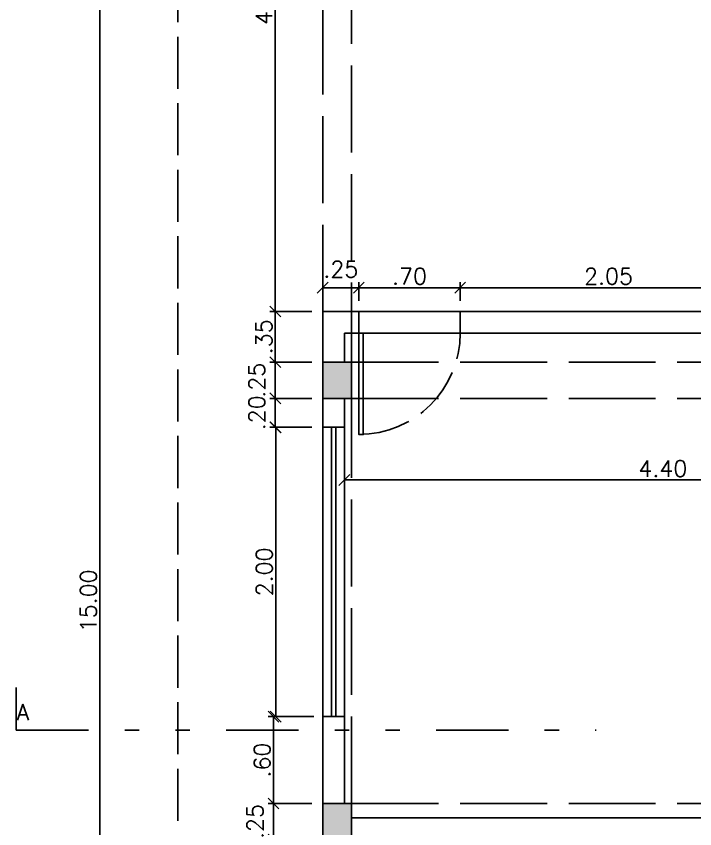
# Model space of a CAD drawing. Header units: inches. Extents: x -2 to 120, y -6 to 26.
# Drawn here: x 73.67 to 78.35, y 5.82 to 11.43 of the extents above; entities that cross this region are included whole.
import ezdxf

# ---------------------------------------------------------------- set-up
doc = ezdxf.new("R2010")
doc.units = ezdxf.units.IN
doc.header["$MEASUREMENT"] = 0
doc.linetypes.add('ACAD_ISO02W100', pattern=[15, 12, -3])
doc.linetypes.add('DIVIDE', pattern=[1.25, 0.5, -0.25, 0, -0.25, 0, -0.25])
for name, color, linetype in [('Alvenaria', 4, 'Continuous'), ('ARQ-COTAS', 1, 'Continuous'), ('ARQ-LINHACORTE', 3, 'DIVIDE'), ('ARQ-TEXTO2', 2, 'Continuous'), ('Estrutura', 6, 'Continuous'), ('Hachura', 8, 'Continuous'), ('Janela', 3, 'Continuous'), ('Peitoril', 1, 'Continuous'), ('Porta', 3, 'Continuous'), ('Projecao', 1, 'ACAD_ISO02W100'), ('Soleira', 1, 'Continuous')]:
    doc.layers.add(name, color=color, linetype=linetype)
doc.layers.get('0').off()
doc.styles.add('ROMANS', font='romans.shx')
doc.dimstyles.new('1-75', dxfattribs={"dimscale": 0.75, "dimtxt": 0.15, "dimasz": 0.1, "dimexe": 0.05, "dimexo": 0.1, "dimgap": 0.03, "dimtad": 1, "dimzin": 5, "dimdsep": 46, "dimtxsty": 'ROMANS', "dimblk": 'OBLIQUE', "dimcen": 0, "dimclrd": 256, "dimclre": 256, "dimclrt": 2, "dimadec": 0, "dimazin": 0, "dimtfac": 1, "dimtofl": 0, "dimtmove": 2, "dimatfit": 3, "dimfxl": 0.04, "dimtolj": 1, "dimtzin": 1, "dimarcsym": 0})

# ---------------------------------------------------------------- blocks, each defined once
blk = doc.blocks.new('_Oblique')
at = {"color": 0, "linetype": 'ByBlock', "lineweight": -2}
blk.add_line((-0.5, -0.5), (0.5, 0.5), dxfattribs=at)
blk = doc.blocks.new('*D1062')
at = {"layer": 'ARQ-COTAS', "lineweight": -2, "transparency": 16777216}
for p, q in [((75.7075, 5.9927), (75.4056, 5.9927)), ((75.4431, 5.7427), (75.4431, 5.9927)), ((75.7075, 5.7427), (75.4056, 5.7427))]:
    blk.add_line(p, q, dxfattribs=at)
at = {"layer": 'DEFPOINTS', "color": 0, "transparency": 16777216}
for p in [(75.4431, 5.9927), (75.7825, 5.9927), (75.7825, 5.7427)]:
    blk.add_point(p, dxfattribs=at)
at = {"layer": 'ARQ-COTAS', "lineweight": -2, "transparency": 16777216, "xscale": 0.07500000000000001, "yscale": 0.07500000000000001, "zscale": 0.07500000000000001}
for p, rotation in [((75.4431, 5.9927), 90), ((75.4431, 5.7427), 270)]:
    blk.add_blockref('_Oblique', p, dxfattribs=dict(at, rotation=rotation))
at = {"layer": 'ARQ-COTAS', "color": 2, "transparency": 16777216, "insert": (75.3156, 5.8677), "char_height": 0.1125, "attachment_point": 5, "rotation": 90, "style": 'ROMANS'}
blk.add_mtext('\\A1;.25', dxfattribs=at)
blk = doc.blocks.new('*D1063')
at = {"layer": 'ARQ-COTAS', "lineweight": -2, "transparency": 16777216}
for p, q in [((75.7075, 6.5927), (75.4056, 6.5927)), ((75.4431, 5.9927), (75.4431, 6.5927)), ((75.7075, 5.9927), (75.4056, 5.9927))]:
    blk.add_line(p, q, dxfattribs=at)
at = {"layer": 'DEFPOINTS', "color": 0, "transparency": 16777216}
for p in [(75.4431, 6.5927), (75.7825, 6.5927), (75.7825, 5.9927)]:
    blk.add_point(p, dxfattribs=at)
at = {"layer": 'ARQ-COTAS', "lineweight": -2, "transparency": 16777216, "xscale": 0.07500000000000001, "yscale": 0.07500000000000001, "zscale": 0.07500000000000001}
for p, rotation in [((75.4431, 6.5927), 90), ((75.4431, 5.9927), 270)]:
    blk.add_blockref('_Oblique', p, dxfattribs=dict(at, rotation=rotation))
at = {"layer": 'ARQ-COTAS', "color": 2, "transparency": 16777216, "insert": (75.3643, 6.2927), "char_height": 0.1125, "attachment_point": 5, "rotation": 90, "style": 'ROMANS'}
blk.add_mtext('\\A1;.60', dxfattribs=at)
blk = doc.blocks.new('*D1064')
at = {"layer": 'ARQ-COTAS', "lineweight": -2, "transparency": 16777216}
for p, q in [((75.7075, 8.5927), (75.4204, 8.5927)), ((75.4579, 6.5927), (75.4579, 8.5927)), ((75.7223, 6.5927), (75.4204, 6.5927))]:
    blk.add_line(p, q, dxfattribs=at)
at = {"layer": 'DEFPOINTS', "color": 0, "transparency": 16777216}
for p in [(75.4579, 8.5927), (75.7825, 8.5927), (75.7973, 6.5927)]:
    blk.add_point(p, dxfattribs=at)
at = {"layer": 'ARQ-COTAS', "lineweight": -2, "transparency": 16777216, "xscale": 0.07500000000000001, "yscale": 0.07500000000000001, "zscale": 0.07500000000000001}
for p, rotation in [((75.4579, 8.5927), 90), ((75.4579, 6.5927), 270)]:
    blk.add_blockref('_Oblique', p, dxfattribs=dict(at, rotation=rotation))
at = {"layer": 'ARQ-COTAS', "color": 2, "transparency": 16777216, "insert": (75.3791, 7.5927), "char_height": 0.1125, "attachment_point": 5, "rotation": 90, "style": 'ROMANS'}
blk.add_mtext('\\A1;2.00', dxfattribs=at)
blk = doc.blocks.new('*D1065')
at = {"layer": 'ARQ-COTAS', "lineweight": -2, "transparency": 16777216}
for p, q in [((75.7075, 8.7927), (75.4177, 8.7927)), ((75.4552, 8.5927), (75.4552, 8.7927)), ((75.7075, 8.5927), (75.4177, 8.5927))]:
    blk.add_line(p, q, dxfattribs=at)
at = {"layer": 'DEFPOINTS', "color": 0, "transparency": 16777216}
for p in [(75.4552, 8.7927), (75.7825, 8.7927), (75.7825, 8.5927)]:
    blk.add_point(p, dxfattribs=at)
at = {"layer": 'ARQ-COTAS', "lineweight": -2, "transparency": 16777216, "xscale": 0.07500000000000001, "yscale": 0.07500000000000001, "zscale": 0.07500000000000001}
for p, rotation in [((75.4552, 8.7927), 90), ((75.4552, 8.5927), 270)]:
    blk.add_blockref('_Oblique', p, dxfattribs=dict(at, rotation=rotation))
at = {"layer": 'ARQ-COTAS', "color": 2, "transparency": 16777216, "insert": (75.3277, 8.6927), "char_height": 0.1125, "attachment_point": 5, "rotation": 90, "style": 'ROMANS'}
blk.add_mtext('\\A1;.20', dxfattribs=at)
blk = doc.blocks.new('*D1066')
at = {"layer": 'ARQ-COTAS', "lineweight": -2, "transparency": 16777216}
for p, q in [((75.7075, 9.0427), (75.4177, 9.0427)), ((75.4552, 8.7927), (75.4552, 9.0427)), ((75.7075, 8.7927), (75.4177, 8.7927))]:
    blk.add_line(p, q, dxfattribs=at)
at = {"layer": 'DEFPOINTS', "color": 0, "transparency": 16777216}
for p in [(75.4552, 9.0427), (75.7825, 9.0427), (75.7825, 8.7927)]:
    blk.add_point(p, dxfattribs=at)
at = {"layer": 'ARQ-COTAS', "lineweight": -2, "transparency": 16777216, "xscale": 0.07500000000000001, "yscale": 0.07500000000000001, "zscale": 0.07500000000000001}
for p, rotation in [((75.4552, 9.0427), 90), ((75.4552, 8.7927), 270)]:
    blk.add_blockref('_Oblique', p, dxfattribs=dict(at, rotation=rotation))
at = {"layer": 'ARQ-COTAS', "color": 2, "transparency": 16777216, "insert": (75.3277, 8.9177), "char_height": 0.1125, "attachment_point": 5, "rotation": 90, "style": 'ROMANS'}
blk.add_mtext('\\A1;.25', dxfattribs=at)
blk = doc.blocks.new('*D1067')
at = {"layer": 'ARQ-COTAS', "lineweight": -2, "transparency": 16777216}
for p, q in [((75.7075, 9.3927), (75.4177, 9.3927)), ((75.4552, 9.0427), (75.4552, 9.3927)), ((75.7075, 9.0427), (75.4177, 9.0427))]:
    blk.add_line(p, q, dxfattribs=at)
at = {"layer": 'DEFPOINTS', "color": 0, "transparency": 16777216}
for p in [(75.4552, 9.3927), (75.7825, 9.3927), (75.7825, 9.0427)]:
    blk.add_point(p, dxfattribs=at)
at = {"layer": 'ARQ-COTAS', "lineweight": -2, "transparency": 16777216, "xscale": 0.07500000000000001, "yscale": 0.07500000000000001, "zscale": 0.07500000000000001}
for p, rotation in [((75.4552, 9.3927), 90), ((75.4552, 9.0427), 270)]:
    blk.add_blockref('_Oblique', p, dxfattribs=dict(at, rotation=rotation))
at = {"layer": 'ARQ-COTAS', "color": 2, "transparency": 16777216, "insert": (75.3765, 9.2177), "char_height": 0.1125, "attachment_point": 5, "rotation": 90, "style": 'ROMANS'}
blk.add_mtext('\\A1;.35', dxfattribs=at)
blk = doc.blocks.new('*D1068')
at = {"layer": 'ARQ-COTAS', "lineweight": -2, "transparency": 16777216}
for p, q in [((75.7075, 13.6927), (75.4177, 13.6927)), ((75.4552, 9.3927), (75.4552, 13.6927)), ((75.7075, 9.3927), (75.4177, 9.3927))]:
    blk.add_line(p, q, dxfattribs=at)
at = {"layer": 'DEFPOINTS', "color": 0, "transparency": 16777216}
for p in [(75.4552, 13.6927), (75.7825, 13.6927), (75.7825, 9.3927)]:
    blk.add_point(p, dxfattribs=at)
at = {"layer": 'ARQ-COTAS', "lineweight": -2, "transparency": 16777216, "xscale": 0.07500000000000001, "yscale": 0.07500000000000001, "zscale": 0.07500000000000001}
for p, rotation in [((75.4552, 13.6927), 90), ((75.4552, 9.3927), 270)]:
    blk.add_blockref('_Oblique', p, dxfattribs=dict(at, rotation=rotation))
at = {"layer": 'ARQ-COTAS', "color": 2, "transparency": 16777216, "insert": (75.3765, 11.5427), "char_height": 0.1125, "attachment_point": 5, "rotation": 90, "style": 'ROMANS'}
blk.add_mtext('\\A1;4.30', dxfattribs=at)
blk = doc.blocks.new('*D1070')
at = {"layer": 'ARQ-COTAS', "lineweight": -2, "transparency": 16777216}
for p, q in [((74.7075, 14.8927), (74.2051, 14.8927)), ((74.2426, -0.1073), (74.2426, 14.8927)), ((74.7075, -0.1073), (74.2051, -0.1073))]:
    blk.add_line(p, q, dxfattribs=at)
at = {"layer": 'DEFPOINTS', "color": 0, "transparency": 16777216}
for p in [(74.2426, 14.8927), (74.7825, 14.8927), (74.7825, -0.1073)]:
    blk.add_point(p, dxfattribs=at)
at = {"layer": 'ARQ-COTAS', "lineweight": -2, "transparency": 16777216, "xscale": 0.07500000000000001, "yscale": 0.07500000000000001, "zscale": 0.07500000000000001}
for p, rotation in [((74.2426, 14.8927), 90), ((74.2426, -0.1073), 270)]:
    blk.add_blockref('_Oblique', p, dxfattribs=dict(at, rotation=rotation))
at = {"layer": 'ARQ-COTAS', "color": 2, "transparency": 16777216, "insert": (74.1638, 7.3927), "char_height": 0.1125, "attachment_point": 5, "rotation": 90, "style": 'ROMANS'}
blk.add_mtext('\\A1;15.00', dxfattribs=at)
blk = doc.blocks.new('*D1102')
at = {"layer": 'ARQ-COTAS', "lineweight": -2, "transparency": 16777216}
for p, q in [((76.7325, 9.4677), (76.7325, 9.5951)), ((76.7325, 9.5576), (78.7825, 9.5576)), ((78.7825, 9.4677), (78.7825, 9.5951))]:
    blk.add_line(p, q, dxfattribs=at)
at = {"layer": 'DEFPOINTS', "color": 0, "transparency": 16777216}
for p in [(78.7825, 9.5576), (76.7325, 9.3927), (78.7825, 9.3927)]:
    blk.add_point(p, dxfattribs=at)
at = {"layer": 'ARQ-COTAS', "lineweight": -2, "transparency": 16777216, "xscale": 0.07500000000000001, "yscale": 0.07500000000000001, "zscale": 0.07500000000000001, "rotation": 180}
blk.add_blockref('_Oblique', (76.7325, 9.5576), dxfattribs=at)
at = {"layer": 'ARQ-COTAS', "lineweight": -2, "transparency": 16777216, "xscale": 0.07500000000000001, "yscale": 0.07500000000000001, "zscale": 0.07500000000000001}
blk.add_blockref('_Oblique', (78.7825, 9.5576), dxfattribs=at)
at = {"layer": 'ARQ-COTAS', "color": 2, "transparency": 16777216, "insert": (77.7575, 9.6364), "char_height": 0.1125, "attachment_point": 5, "style": 'ROMANS'}
blk.add_mtext('\\A1;2.05', dxfattribs=at)
blk = doc.blocks.new('*D1106')
at = {"layer": 'ARQ-COTAS', "lineweight": -2, "transparency": 16777216}
for p, q in [((76.0325, 9.4677), (76.0325, 9.5951)), ((76.0325, 9.5576), (76.7325, 9.5576)), ((76.7325, 9.4677), (76.7325, 9.5951))]:
    blk.add_line(p, q, dxfattribs=at)
at = {"layer": 'DEFPOINTS', "color": 0, "transparency": 16777216}
for p in [(76.7325, 9.5576), (76.0325, 9.3927), (76.7325, 9.3927)]:
    blk.add_point(p, dxfattribs=at)
at = {"layer": 'ARQ-COTAS', "lineweight": -2, "transparency": 16777216, "xscale": 0.07500000000000001, "yscale": 0.07500000000000001, "zscale": 0.07500000000000001, "rotation": 180}
blk.add_blockref('_Oblique', (76.0325, 9.5576), dxfattribs=at)
at = {"layer": 'ARQ-COTAS', "lineweight": -2, "transparency": 16777216, "xscale": 0.07500000000000001, "yscale": 0.07500000000000001, "zscale": 0.07500000000000001}
blk.add_blockref('_Oblique', (76.7325, 9.5576), dxfattribs=at)
at = {"layer": 'ARQ-COTAS', "color": 2, "transparency": 16777216, "insert": (76.3825, 9.6364), "char_height": 0.1125, "attachment_point": 5, "style": 'ROMANS'}
blk.add_mtext('\\A1;.70', dxfattribs=at)
blk = doc.blocks.new('*D1107')
at = {"layer": 'ARQ-COTAS', "lineweight": -2, "transparency": 16777216}
for p, q in [((75.7825, 9.4677), (75.7825, 9.5951)), ((75.7825, 9.5576), (76.0325, 9.5576)), ((76.0325, 9.4677), (76.0325, 9.5951))]:
    blk.add_line(p, q, dxfattribs=at)
at = {"layer": 'DEFPOINTS', "color": 0, "transparency": 16777216}
for p in [(76.0325, 9.5576), (75.7825, 9.3927), (76.0325, 9.3927)]:
    blk.add_point(p, dxfattribs=at)
at = {"layer": 'ARQ-COTAS', "lineweight": -2, "transparency": 16777216, "xscale": 0.07500000000000001, "yscale": 0.07500000000000001, "zscale": 0.07500000000000001, "rotation": 180}
blk.add_blockref('_Oblique', (75.7825, 9.5576), dxfattribs=at)
at = {"layer": 'ARQ-COTAS', "lineweight": -2, "transparency": 16777216, "xscale": 0.07500000000000001, "yscale": 0.07500000000000001, "zscale": 0.07500000000000001}
blk.add_blockref('_Oblique', (76.0325, 9.5576), dxfattribs=at)
at = {"layer": 'ARQ-COTAS', "color": 2, "transparency": 16777216, "insert": (75.9075, 9.6851), "char_height": 0.1125, "attachment_point": 5, "style": 'ROMANS'}
blk.add_mtext('\\A1;.25', dxfattribs=at)
blk = doc.blocks.new('*D1131')
at = {"layer": 'ARQ-COTAS', "lineweight": -2, "transparency": 16777216}
for p, q in [((75.9325, 8.2288), (75.9325, 8.2663)), ((80.3325, 8.3038), (80.3325, 8.2663)), ((75.9325, 8.2288), (80.3325, 8.2288))]:
    blk.add_line(p, q, dxfattribs=at)
at = {"layer": 'DEFPOINTS', "color": 0, "transparency": 16777216}
for p in [(80.3325, 8.2288), (80.3325, 8.2288), (75.9325, 8.1538)]:
    blk.add_point(p, dxfattribs=at)
at = {"layer": 'ARQ-COTAS', "lineweight": -2, "transparency": 16777216, "xscale": 0.07500000000000001, "yscale": 0.07500000000000001, "zscale": 0.07500000000000001, "rotation": 180}
blk.add_blockref('_Oblique', (75.9325, 8.2288), dxfattribs=at)
at = {"layer": 'ARQ-COTAS', "lineweight": -2, "transparency": 16777216, "xscale": 0.07500000000000001, "yscale": 0.07500000000000001, "zscale": 0.07500000000000001}
blk.add_blockref('_Oblique', (80.3325, 8.2288), dxfattribs=at)
at = {"layer": 'ARQ-COTAS', "color": 2, "transparency": 16777216, "insert": (78.1325, 8.3076), "char_height": 0.1125, "attachment_point": 5, "style": 'ROMANS'}
blk.add_mtext('\\A1;4.40', dxfattribs=at)
blk = doc.blocks.new('*X1018')
at = {"color": 0}
for p, q in [((180, 360), (183.75, 360)), ((181.875, 358.125), (181.875, 361.875)), ((195, 360), (198.75, 360)), ((196.875, 358.125), (196.875, 361.875)), ((210, 360), (213.75, 360)), ((211.875, 358.125), (211.875, 361.875)), ((225, 360), (228.75, 360)), ((226.875, 358.125), (226.875, 361.875)), ((240, 360), (243.75, 360)), ((241.875, 358.125), (241.875, 361.875)), ((255, 360), (258.75, 360)), ((256.875, 358.125), (256.875, 361.875)), ((270, 360), (273.75, 360)), ((271.875, 358.125), (271.875, 361.875)), ((285, 360), (288.75, 360)), ((286.875, 358.125), (286.875, 361.875)), ((300, 360), (302.5, 360)), ((301.875, 358.125), (301.875, 360.625)), ((189.375, 350.625), (189.375, 354.375)), ((204.375, 350.625), (204.375, 354.375)), ((219.375, 350.625), (219.375, 354.375)), ((234.375, 350.625), (234.375, 354.375)), ((249.375, 350.625), (249.375, 354.375)), ((264.375, 350.625), (264.375, 354.375)), ((279.375, 350.625), (279.375, 354.375)), ((294.375, 350.625), (294.375, 354.375)), ((187.5, 352.5), (191.25, 352.5)), ((202.5, 352.5), (206.25, 352.5)), ((217.5, 352.5), (221.25, 352.5)), ((232.5, 352.5), (236.25, 352.5)), ((247.5, 352.5), (251.25, 352.5)), ((262.5, 352.5), (266.25, 352.5)), ((277.5, 352.5), (281.25, 352.5)), ((292.5, 352.5), (296.25, 352.5)), ((307.5, 352.5), (310, 352.5)), ((309.375, 350.625), (309.375, 353.125)), ((135, 345), (138.75, 345)), ((136.875, 343.125), (136.875, 346.875)), ((150, 345), (153.75, 345)), ((151.875, 343.125), (151.875, 346.875)), ((180, 345), (183.75, 345)), ((181.875, 343.125), (181.875, 346.875)), ((195, 345), (198.75, 345)), ((196.875, 343.125), (196.875, 346.875)), ((210, 345), (213.75, 345)), ((211.875, 343.125), (211.875, 346.875)), ((225, 345), (228.75, 345)), ((226.875, 343.125), (226.875, 346.875)), ((240, 345), (243.75, 345)), ((241.875, 343.125), (241.875, 346.875)), ((255, 345), (258.75, 345)), ((256.875, 343.125), (256.875, 346.875)), ((270, 345), (273.75, 345)), ((271.875, 343.125), (271.875, 346.875)), ((285, 345), (288.75, 345)), ((286.875, 343.125), (286.875, 346.875)), ((300, 345), (303.75, 345)), ((301.875, 343.125), (301.875, 346.875)), ((127.5, 337.5), (131.25, 337.5)), ((129.375, 335.625), (129.375, 339.375)), ((142.5, 337.5), (146.25, 337.5)), ((144.375, 335.625), (144.375, 339.375)), ((157.5, 337.5), (161.25, 337.5)), ((159.375, 335.625), (159.375, 339.375)), ((187.5, 337.5), (191.25, 337.5)), ((189.375, 335.625), (189.375, 339.375)), ((202.5, 337.5), (206.25, 337.5)), ((204.375, 335.625), (204.375, 339.375)), ((217.5, 337.5), (221.25, 337.5)), ((219.375, 335.625), (219.375, 339.375)), ((232.5, 337.5), (236.25, 337.5)), ((234.375, 335.625), (234.375, 339.375)), ((247.5, 337.5), (251.25, 337.5)), ((249.375, 335.625), (249.375, 339.375)), ((262.5, 337.5), (266.25, 337.5)), ((264.375, 335.625), (264.375, 339.375)), ((277.5, 337.5), (281.25, 337.5)), ((279.375, 335.625), (279.375, 339.375)), ((292.5, 337.5), (296.25, 337.5)), ((294.375, 335.625), (294.375, 339.375)), ((307.5, 337.5), (310, 337.5)), ((309.375, 335.625), (309.375, 339.375)), ((136.875, 328.125), (136.875, 331.875)), ((151.875, 328.125), (151.875, 331.875)), ((181.875, 328.125), (181.875, 331.875)), ((196.875, 328.125), (196.875, 331.875)), ((211.875, 328.125), (211.875, 331.875)), ((226.875, 328.125), (226.875, 331.875)), ((241.875, 328.125), (241.875, 331.875)), ((256.875, 328.125), (256.875, 331.875)), ((271.875, 328.125), (271.875, 331.875)), ((286.875, 328.125), (286.875, 331.875)), ((301.875, 328.125), (301.875, 331.875)), ((135, 330), (138.75, 330)), ((150, 330), (153.75, 330)), ((180, 330), (183.75, 330)), ((195, 330), (198.75, 330)), ((210, 330), (213.75, 330)), ((225, 330), (228.75, 330)), ((240, 330), (243.75, 330)), ((255, 330), (258.75, 330)), ((270, 330), (273.75, 330)), ((285, 330), (288.75, 330)), ((300, 330), (303.75, 330)), ((127.5, 322.5), (131.25, 322.5)), ((129.375, 320.625), (129.375, 324.375)), ((142.5, 322.5), (146.25, 322.5)), ((144.375, 320.625), (144.375, 324.375)), ((157.5, 322.5), (161.25, 322.5)), ((159.375, 320.625), (159.375, 324.375)), ((187.5, 322.5), (191.25, 322.5)), ((189.375, 320.625), (189.375, 324.375)), ((202.5, 322.5), (206.25, 322.5)), ((204.375, 320.625), (204.375, 324.375)), ((217.5, 322.5), (221.25, 322.5)), ((219.375, 320.625), (219.375, 324.375)), ((232.5, 322.5), (236.25, 322.5)), ((234.375, 320.625), (234.375, 324.375)), ((247.5, 322.5), (251.25, 322.5)), ((249.375, 320.625), (249.375, 324.375)), ((262.5, 322.5), (266.25, 322.5)), ((264.375, 320.625), (264.375, 324.375)), ((277.5, 322.5), (281.25, 322.5)), ((279.375, 320.625), (279.375, 324.375)), ((292.5, 322.5), (296.25, 322.5)), ((294.375, 320.625), (294.375, 324.375)), ((307.5, 322.5), (310, 322.5)), ((309.375, 320.625), (309.375, 324.375)), ((135, 315), (138.75, 315)), ((136.875, 313.125), (136.875, 316.875)), ((150, 315), (153.75, 315)), ((151.875, 313.125), (151.875, 316.875)), ((180, 315), (183.75, 315)), ((181.875, 313.125), (181.875, 316.875)), ((195, 315), (198.75, 315)), ((196.875, 313.125), (196.875, 316.875)), ((210, 315), (213.75, 315)), ((211.875, 313.125), (211.875, 316.875)), ((225, 315), (228.75, 315)), ((226.875, 313.125), (226.875, 316.875)), ((240, 315), (243.75, 315)), ((241.875, 313.125), (241.875, 316.875)), ((255, 315), (258.75, 315)), ((256.875, 313.125), (256.875, 316.875)), ((270, 315), (273.75, 315)), ((271.875, 313.125), (271.875, 316.875)), ((285, 315), (288.75, 315)), ((286.875, 313.125), (286.875, 316.875)), ((300, 315), (303.75, 315)), ((301.875, 313.125), (301.875, 316.875)), ((129.375, 308.125), (129.375, 309.375)), ((144.375, 305.625), (144.375, 309.375)), ((159.375, 306.875), (159.375, 309.375)), ((189.375, 305.625), (189.375, 309.375)), ((204.375, 305.625), (204.375, 309.375)), ((219.375, 305.625), (219.375, 309.375)), ((234.375, 305.625), (234.375, 309.375)), ((249.375, 305.625), (249.375, 309.375)), ((264.375, 305.625), (264.375, 309.375)), ((279.375, 305.625), (279.375, 309.375)), ((294.375, 305.625), (294.375, 309.375)), ((309.375, 305.625), (309.375, 309.375)), ((130, 307.5), (131.25, 307.5)), ((142.5, 307.5), (146.25, 307.5)), ((157.5, 307.5), (160, 307.5)), ((187.5, 307.5), (191.25, 307.5)), ((202.5, 307.5), (206.25, 307.5)), ((217.5, 307.5), (221.25, 307.5)), ((232.5, 307.5), (236.25, 307.5)), ((247.5, 307.5), (251.25, 307.5)), ((262.5, 307.5), (266.25, 307.5)), ((277.5, 307.5), (281.25, 307.5)), ((292.5, 307.5), (296.25, 307.5)), ((307.5, 307.5), (310, 307.5)), ((180, 300), (183.75, 300)), ((181.875, 298.125), (181.875, 301.875)), ((195, 300), (198.75, 300)), ((196.875, 298.125), (196.875, 301.875)), ((210, 300), (213.75, 300)), ((211.875, 298.125), (211.875, 301.875)), ((225, 300), (228.75, 300)), ((226.875, 298.125), (226.875, 301.875)), ((240, 300), (243.75, 300)), ((241.875, 298.125), (241.875, 301.875)), ((255, 300), (258.75, 300)), ((256.875, 298.125), (256.875, 301.875)), ((270, 300), (273.75, 300)), ((271.875, 298.125), (271.875, 301.875)), ((285, 300), (288.75, 300)), ((286.875, 298.125), (286.875, 301.875)), ((300, 300), (303.75, 300)), ((301.875, 298.125), (301.875, 301.875)), ((187.5, 292.5), (191.25, 292.5)), ((189.375, 290.625), (189.375, 294.375)), ((202.5, 292.5), (206.25, 292.5)), ((204.375, 290.625), (204.375, 294.375)), ((217.5, 292.5), (221.25, 292.5)), ((219.375, 290.625), (219.375, 294.375)), ((232.5, 292.5), (236.25, 292.5)), ((234.375, 290.625), (234.375, 294.375)), ((247.5, 292.5), (251.25, 292.5)), ((249.375, 290.625), (249.375, 294.375)), ((262.5, 292.5), (266.25, 292.5)), ((264.375, 290.625), (264.375, 294.375)), ((277.5, 292.5), (281.25, 292.5)), ((279.375, 290.625), (279.375, 294.375)), ((292.5, 292.5), (296.25, 292.5)), ((294.375, 290.625), (294.375, 294.375)), ((307.5, 292.5), (310, 292.5)), ((309.375, 290.625), (309.375, 294.375)), ((181.875, 283.125), (181.875, 286.875)), ((196.875, 283.125), (196.875, 286.875)), ((211.875, 283.125), (211.875, 286.875)), ((226.875, 283.125), (226.875, 286.875)), ((241.875, 283.125), (241.875, 286.875)), ((256.875, 283.125), (256.875, 286.875)), ((271.875, 283.125), (271.875, 286.875)), ((286.875, 283.125), (286.875, 286.875)), ((301.875, 283.125), (301.875, 286.875)), ((180, 285), (183.75, 285)), ((195, 285), (198.75, 285)), ((210, 285), (213.75, 285)), ((225, 285), (228.75, 285)), ((240, 285), (243.75, 285)), ((255, 285), (258.75, 285)), ((270, 285), (273.75, 285)), ((285, 285), (288.75, 285)), ((300, 285), (303.75, 285)), ((129.375, 275.625), (129.375, 276.875)), ((130, 277.5), (131.25, 277.5)), ((142.5, 277.5), (146.25, 277.5)), ((144.375, 275.625), (144.375, 279.375)), ((157.5, 277.5), (160, 277.5)), ((159.375, 275.625), (159.375, 278.125)), ((187.5, 277.5), (191.25, 277.5)), ((189.375, 275.625), (189.375, 279.375)), ((202.5, 277.5), (206.25, 277.5)), ((204.375, 275.625), (204.375, 279.375)), ((217.5, 277.5), (221.25, 277.5)), ((219.375, 275.625), (219.375, 279.375)), ((232.5, 277.5), (236.25, 277.5)), ((234.375, 275.625), (234.375, 279.375)), ((247.5, 277.5), (251.25, 277.5)), ((249.375, 275.625), (249.375, 279.375)), ((262.5, 277.5), (266.25, 277.5)), ((264.375, 275.625), (264.375, 279.375)), ((277.5, 277.5), (281.25, 277.5)), ((279.375, 275.625), (279.375, 279.375)), ((292.5, 277.5), (296.25, 277.5)), ((294.375, 275.625), (294.375, 279.375)), ((307.5, 277.5), (310, 277.5)), ((309.375, 275.625), (309.375, 279.375)), ((135, 270), (138.75, 270)), ((136.875, 268.125), (136.875, 271.875)), ((150, 270), (153.75, 270)), ((151.875, 268.125), (151.875, 271.875)), ((180, 270), (183.75, 270)), ((181.875, 268.125), (181.875, 271.875)), ((195, 270), (198.75, 270)), ((196.875, 268.125), (196.875, 271.875)), ((210, 270), (213.75, 270)), ((211.875, 268.125), (211.875, 271.875)), ((225, 270), (228.75, 270)), ((226.875, 268.125), (226.875, 271.875)), ((240, 270), (243.75, 270)), ((241.875, 268.125), (241.875, 271.875)), ((255, 270), (258.75, 270)), ((256.875, 268.125), (256.875, 271.875)), ((270, 270), (273.75, 270)), ((271.875, 268.125), (271.875, 271.875)), ((285, 270), (288.75, 270)), ((286.875, 268.125), (286.875, 271.875)), ((300, 270), (303.75, 270)), ((301.875, 268.125), (301.875, 271.875)), ((129.375, 260.625), (129.375, 264.375)), ((144.375, 260.625), (144.375, 264.375)), ((159.375, 260.625), (159.375, 264.375)), ((189.375, 260.625), (189.375, 264.375)), ((204.375, 260.625), (204.375, 264.375)), ((219.375, 260.625), (219.375, 264.375)), ((234.375, 260.625), (234.375, 264.375)), ((249.375, 260.625), (249.375, 264.375)), ((264.375, 260.625), (264.375, 264.375)), ((279.375, 260.625), (279.375, 264.375)), ((294.375, 260.625), (294.375, 264.375)), ((309.375, 260.625), (309.375, 264.375)), ((127.5, 262.5), (131.25, 262.5)), ((142.5, 262.5), (146.25, 262.5)), ((157.5, 262.5), (161.25, 262.5)), ((187.5, 262.5), (191.25, 262.5)), ((202.5, 262.5), (206.25, 262.5)), ((217.5, 262.5), (221.25, 262.5)), ((232.5, 262.5), (236.25, 262.5)), ((247.5, 262.5), (251.25, 262.5)), ((262.5, 262.5), (266.25, 262.5)), ((277.5, 262.5), (281.25, 262.5)), ((292.5, 262.5), (296.25, 262.5)), ((307.5, 262.5), (310, 262.5)), ((135, 255), (138.75, 255)), ((136.875, 253.125), (136.875, 256.875)), ((150, 255), (153.75, 255)), ((151.875, 253.125), (151.875, 256.875)), ((180, 255), (183.75, 255)), ((181.875, 253.125), (181.875, 256.875)), ((195, 255), (198.75, 255)), ((196.875, 253.125), (196.875, 256.875)), ((210, 255), (213.75, 255)), ((211.875, 253.125), (211.875, 256.875)), ((225, 255), (228.75, 255)), ((226.875, 253.125), (226.875, 256.875)), ((240, 255), (243.75, 255)), ((241.875, 253.125), (241.875, 256.875)), ((255, 255), (258.75, 255)), ((256.875, 253.125), (256.875, 256.875)), ((270, 255), (273.75, 255)), ((271.875, 253.125), (271.875, 256.875)), ((285, 255), (288.75, 255)), ((286.875, 253.125), (286.875, 256.875)), ((300, 255), (303.75, 255)), ((301.875, 253.125), (301.875, 256.875)), ((127.5, 247.5), (131.25, 247.5)), ((129.375, 245.625), (129.375, 249.375)), ((142.5, 247.5), (146.25, 247.5)), ((144.375, 245.625), (144.375, 249.375)), ((157.5, 247.5), (161.25, 247.5)), ((159.375, 245.625), (159.375, 249.375)), ((187.5, 247.5), (191.25, 247.5)), ((189.375, 245.625), (189.375, 249.375)), ((202.5, 247.5), (206.25, 247.5)), ((204.375, 245.625), (204.375, 249.375)), ((217.5, 247.5), (221.25, 247.5)), ((219.375, 245.625), (219.375, 249.375)), ((232.5, 247.5), (236.25, 247.5)), ((234.375, 245.625), (234.375, 249.375)), ((247.5, 247.5), (251.25, 247.5)), ((249.375, 245.625), (249.375, 249.375)), ((262.5, 247.5), (266.25, 247.5)), ((264.375, 245.625), (264.375, 249.375)), ((277.5, 247.5), (281.25, 247.5)), ((279.375, 245.625), (279.375, 249.375)), ((292.5, 247.5), (296.25, 247.5)), ((294.375, 245.625), (294.375, 249.375)), ((307.5, 247.5), (310, 247.5)), ((309.375, 245.625), (309.375, 249.375)), ((136.875, 238.125), (136.875, 241.875)), ((151.875, 238.125), (151.875, 241.875)), ((181.875, 238.125), (181.875, 241.875)), ((196.875, 238.125), (196.875, 241.875)), ((211.875, 238.125), (211.875, 241.875)), ((226.875, 238.125), (226.875, 241.875)), ((241.875, 238.125), (241.875, 241.875)), ((256.875, 238.125), (256.875, 241.875)), ((271.875, 238.125), (271.875, 241.875)), ((286.875, 238.125), (286.875, 241.875)), ((301.875, 238.125), (301.875, 241.875)), ((135, 240), (138.75, 240)), ((150, 240), (153.75, 240)), ((180, 240), (183.75, 240)), ((195, 240), (198.75, 240)), ((210, 240), (213.75, 240)), ((225, 240), (228.75, 240)), ((240, 240), (243.75, 240)), ((255, 240), (258.75, 240)), ((270, 240), (273.75, 240)), ((285, 240), (288.75, 240)), ((300, 240), (303.75, 240)), ((187.5, 232.5), (191.25, 232.5)), ((189.375, 230.625), (189.375, 234.375)), ((202.5, 232.5), (206.25, 232.5)), ((204.375, 230.625), (204.375, 234.375)), ((217.5, 232.5), (221.25, 232.5)), ((219.375, 230.625), (219.375, 234.375)), ((232.5, 232.5), (236.25, 232.5)), ((234.375, 230.625), (234.375, 234.375)), ((247.5, 232.5), (251.25, 232.5)), ((249.375, 230.625), (249.375, 234.375)), ((262.5, 232.5), (266.25, 232.5)), ((264.375, 230.625), (264.375, 234.375)), ((277.5, 232.5), (281.25, 232.5)), ((279.375, 230.625), (279.375, 234.375)), ((292.5, 232.5), (296.25, 232.5)), ((294.375, 230.625), (294.375, 234.375)), ((307.5, 232.5), (310, 232.5)), ((309.375, 231.875), (309.375, 234.375)), ((180, 225), (183.75, 225)), ((181.875, 223.125), (181.875, 226.875)), ((195, 225), (198.75, 225)), ((196.875, 223.125), (196.875, 226.875)), ((210, 225), (213.75, 225)), ((211.875, 223.125), (211.875, 226.875)), ((225, 225), (228.75, 225)), ((226.875, 223.125), (226.875, 226.875)), ((240, 225), (243.75, 225)), ((241.875, 223.125), (241.875, 226.875)), ((255, 225), (258.75, 225)), ((256.875, 223.125), (256.875, 226.875)), ((270, 225), (273.75, 225)), ((271.875, 223.125), (271.875, 226.875)), ((285, 225), (288.75, 225)), ((286.875, 223.125), (286.875, 226.875)), ((300, 225), (302.5, 225)), ((301.875, 224.375), (301.875, 226.875))]:
    blk.add_line(p, q, dxfattribs=at)

msp = doc.modelspace()

# ---------------------------------------------------------------- hatches: boundary and pattern name
at = {"layer": 'Hachura', "ltscale": 0.03}
h = msp.add_hatch(dxfattribs=at)
h.set_pattern_fill('AR-CONC', color=256, scale=0.01)
h.set_pattern_definition([(50, (75.782486, 0.8927), (0.07172602, -0.00627521), [0.0075, -0.0825]), (355, (75.782486, 0.8927), (-0.01387513, 0.0752192), [0.006, -0.066]), (100.45144, (75.78846, 0.89218), (0.05785088, 0.068944), [0.00637402, -0.0701142]), (46.1842, (75.782486, 0.9127), (0.10672413, -0.01655193), [0.01125, -0.12375]), (96.63564, (75.79138, 0.91132), (0.0934662, 0.09741186), [0.00956103, -0.1051714]), (351.18416, (75.78249, 0.9127), (0.0934662, 0.09741186), [0.009, -0.099]), (21, (75.792486, 0.9077), (0.0596907, -0.04026189), [0.0075, -0.0825]), (326, (75.792486, 0.9077), (0.02433153, 0.072515), [0.006, -0.066]), (71.45144, (75.79746, 0.904346), (0.08402224, 0.03225312), [0.00637402, -0.0701142]), (37.5, (75.782486, 0.8927), (0.001215986, 0.033289385), [0, -0.0652, 0, -0.067, 0, -0.06625]), (7.5, (75.782486, 0.8927), (0.026306954, 0.03944117), [0, -0.0382, 0, -0.0637, 0, -0.02525]), (327.5, (75.760186, 0.8927), (0.053382244, -0.002255487), [0, -0.025, 0, -0.078, 0, -0.1035]), (317.5, (75.750186, 0.8927), (0.05831862, 0.0100105), [0, -0.0325, 0, -0.0518, 0, -0.0735])])
h.paths.add_polyline_path([(75.9825, 5.9927), (75.7825, 5.9927), (75.7825, 5.7427), (75.9825, 5.7427)])
h.paths.add_polyline_path([(75.9825, 9.0427), (75.7825, 9.0427), (75.7825, 8.7927), (75.9825, 8.7927)])
h.paths.add_polyline_path([(81.2825, 9.0425), (81.1325, 9.0425), (81.1325, 8.7927), (81.2825, 8.7927)])
h.paths.add_polyline_path([(81.2825, 5.9927), (81.1325, 5.9927), (81.1325, 5.7427), (81.2825, 5.7427)])
h.paths.add_polyline_path([(86.7825, 5.9927), (86.6325, 5.9927), (86.6325, 5.7427), (86.7825, 5.7427)])
h.paths.add_polyline_path([(86.7825, 9.0424), (86.6325, 9.0424), (86.6325, 8.7927), (86.7825, 8.7927)])
h.paths.add_polyline_path([(76.0325, 13.8927), (75.7825, 13.8927), (75.7825, 13.6927), (76.0325, 13.6927)])
h.paths.add_polyline_path([(81.3325, 13.8927), (81.0825, 13.8927), (81.0825, 13.6927), (81.3325, 13.6927)])
h.paths.add_polyline_path([(86.7825, 13.8927), (86.5325, 13.8927), (86.5325, 13.6927), (86.7825, 13.6927)])
h.paths.add_polyline_path([(90.7825, 13.8927), (90.5325, 13.8927), (90.5325, 13.6927), (90.7825, 13.6927)])
h.paths.add_polyline_path([(90.7925, 5.9927), (90.5925, 5.9927), (90.5925, 5.7427), (90.7925, 5.7427)])
h.paths.add_polyline_path([(90.7925, 1.0927), (90.5425, 1.0927), (90.5425, 0.8927), (90.7925, 0.8927)])
h.paths.add_polyline_path([(86.8425, 1.0927), (86.5925, 1.0927), (86.5925, 0.8927), (86.8425, 0.8927)])
h.paths.add_polyline_path([(81.3325, 1.0927), (81.0825, 1.0927), (81.0825, 0.8927), (81.3325, 0.8927)])
h.paths.add_polyline_path([(76.0325, 1.0927), (75.7825, 1.0927), (75.7825, 0.8927), (76.0325, 0.8927)])
h.paths.add_polyline_path([(89.4575, 7.4154), (89.9905, 7.4154), (89.9905, 7.5842), (89.4575, 7.5842)], flags=9)
h.paths.add_polyline_path([(89.3049, 7.5804), (89.8862, 7.5804), (89.8862, 7.7491), (89.3049, 7.7491)], flags=9)

# ---------------------------------------------------------------- linework, layer by layer
at = {"layer": 'Alvenaria'}
for p, q in [((75.7825, 9.0427), (75.7825, 9.3927)), ((75.7825, 9.3927), (76.0325, 9.3927)), ((76.0325, 9.3927), (76.0325, 9.2427)), ((76.7325, 9.3927), (76.7325, 9.2427)), ((76.7325, 9.3927), (78.7825, 9.3927)), ((75.9325, 9.0427), (75.9325, 9.2427)), ((75.9325, 9.2427), (76.0325, 9.2427)), ((76.7325, 9.2427), (78.9325, 9.2427)), ((75.7825, 8.5927), (75.7825, 8.7927)), ((75.7825, 8.7927), (75.9325, 8.7927)), ((75.9325, 8.7927), (75.9325, 8.5927)), ((75.9325, 8.5927), (75.7825, 8.5927)), ((75.7825, 5.9927), (75.7825, 6.5927)), ((75.7825, 6.5927), (75.9325, 6.5927)), ((75.9325, 6.5927), (75.9325, 5.9927)), ((80.3325, 5.8927), (75.9825, 5.8927))]:
    msp.add_line(p, q, dxfattribs=at)
at = {"layer": 'ARQ-LINHACORTE'}
for p, q in [((73.6655, 6.7945), (73.6655, 6.4999)), ((73.6655, 6.4999), (77.6719, 6.4999))]:
    msp.add_line(p, q, dxfattribs=at)
at = {"layer": 'Estrutura'}
for p, q in [((75.7825, 8.7927), (75.7825, 9.0427)), ((75.7825, 9.0427), (75.9825, 9.0427)), ((75.9825, 9.0427), (75.9825, 8.7927)), ((75.9825, 8.7927), (75.7825, 8.7927)), ((75.7825, 5.7427), (75.7825, 5.9927)), ((75.7825, 5.9927), (75.9825, 5.9927)), ((75.9825, 5.9927), (75.9825, 5.7427))]:
    msp.add_line(p, q, dxfattribs=at)
at = {"layer": 'Janela'}
for p, q in [((75.8425, 6.5927), (75.8425, 8.5927)), ((75.8725, 6.5927), (75.8725, 8.5927))]:
    msp.add_line(p, q, dxfattribs=at)
at = {"layer": 'Peitoril'}
for p, q in [((75.7825, 6.5927), (75.7825, 8.5927)), ((75.9325, 6.5927), (75.9325, 8.5927))]:
    msp.add_line(p, q, dxfattribs=at)
at = {"layer": 'Porta', "ltscale": 0.05}
msp.add_lwpolyline([(76.0325, 9.2427), (76.0625, 9.2427), (76.0625, 8.5427), (76.0325, 8.5427)], close=True, dxfattribs=at)
at = {"layer": 'Projecao', "ltscale": 0.03}
msp.add_line((74.7825, -0.1073), (74.7825, 14.8927), dxfattribs=at)
at = {"layer": 'Projecao', "ltscale": 0.05}
for p, q in [((75.7825, 9.3927), (75.7825, 13.6927)), ((75.9825, 5.9927), (75.9825, 13.6927)), ((75.9825, 9.0427), (90.5925, 9.0423)), ((75.9825, 8.7927), (90.5925, 8.7923)), ((75.9825, 5.9927), (90.5925, 5.9927))]:
    msp.add_line(p, q, dxfattribs=at)
at = {"layer": 'Projecao', "ltscale": 0.03}
msp.add_arc((76.0325, 9.2427), 0.7, 270, 0, dxfattribs=at)
at = {"layer": 'Soleira'}
for p, q in [((76.0325, 9.3927), (76.7325, 9.3927)), ((76.0325, 9.2427), (76.7325, 9.2427))]:
    msp.add_line(p, q, dxfattribs=at)

# ---------------------------------------------------------------- block references
at = {"xscale": 0.01, "yscale": 0.01, "zscale": 0.01, "rotation": 90}
msp.add_blockref('*X1018', (80.5302, 4.6927), dxfattribs=at)

# ---------------------------------------------------------------- texts
at = {"layer": 'ARQ-TEXTO2', "insert": (73.6686, 6.6796), "char_height": 0.1125, "attachment_point": 1, "style": 'ROMANS'}
msp.add_mtext('A', dxfattribs=at)

# ---------------------------------------------------------------- dimensions: what is measured, and where the dimension line sits
at = {"layer": 'ARQ-COTAS'}
for base, p1, p2, picture, middle in [((74.2426, 14.8927), (74.7825, -0.1073), (74.7825, 14.8927), '*D1070', (74.1638, 7.3927)), ((75.4552, 13.6927), (75.7825, 9.3927), (75.7825, 13.6927), '*D1068', (75.3765, 11.5427)), ((75.4552, 9.3927), (75.7825, 9.0427), (75.7825, 9.3927), '*D1067', (75.3765, 9.2177)), ((75.4552, 9.0427), (75.7825, 8.7927), (75.7825, 9.0427), '*D1066', (75.3277, 8.9177)), ((75.4552, 8.7927), (75.7825, 8.5927), (75.7825, 8.7927), '*D1065', (75.3277, 8.6927)), ((75.4579, 8.5927), (75.7973, 6.5927), (75.7825, 8.5927), '*D1064', (75.3791, 7.5927)), ((75.4431, 6.5927), (75.7825, 5.9927), (75.7825, 6.5927), '*D1063', (75.3643, 6.2927)), ((75.4431, 5.9927), (75.7825, 5.7427), (75.7825, 5.9927), '*D1062', (75.3156, 5.8677))]:
    dim = msp.add_linear_dim(base=base, p1=p1, p2=p2, angle=90, dimstyle='1-75', dxfattribs=at)
    dim.commit()
    dim.dimension.update_dxf_attribs({"geometry": picture, "text_midpoint": middle})
for base, p1, p2, picture, middle in [((76.0325, 9.5576), (75.7825, 9.3927), (76.0325, 9.3927), '*D1107', (75.9075, 9.6851)), ((76.7325, 9.5576), (76.0325, 9.3927), (76.7325, 9.3927), '*D1106', (76.3825, 9.6364)), ((78.7825, 9.5576), (76.7325, 9.3927), (78.7825, 9.3927), '*D1102', (77.7575, 9.6364)), ((80.3325, 8.2288), (75.9325, 8.1538), (80.3325, 8.2288), '*D1131', (78.1325, 8.3076))]:
    dim = msp.add_linear_dim(base=base, p1=p1, p2=p2, dimstyle='1-75', dxfattribs=at)
    dim.commit()
    dim.dimension.update_dxf_attribs({"geometry": picture, "text_midpoint": middle})

doc.saveas('drawing.dxf')
